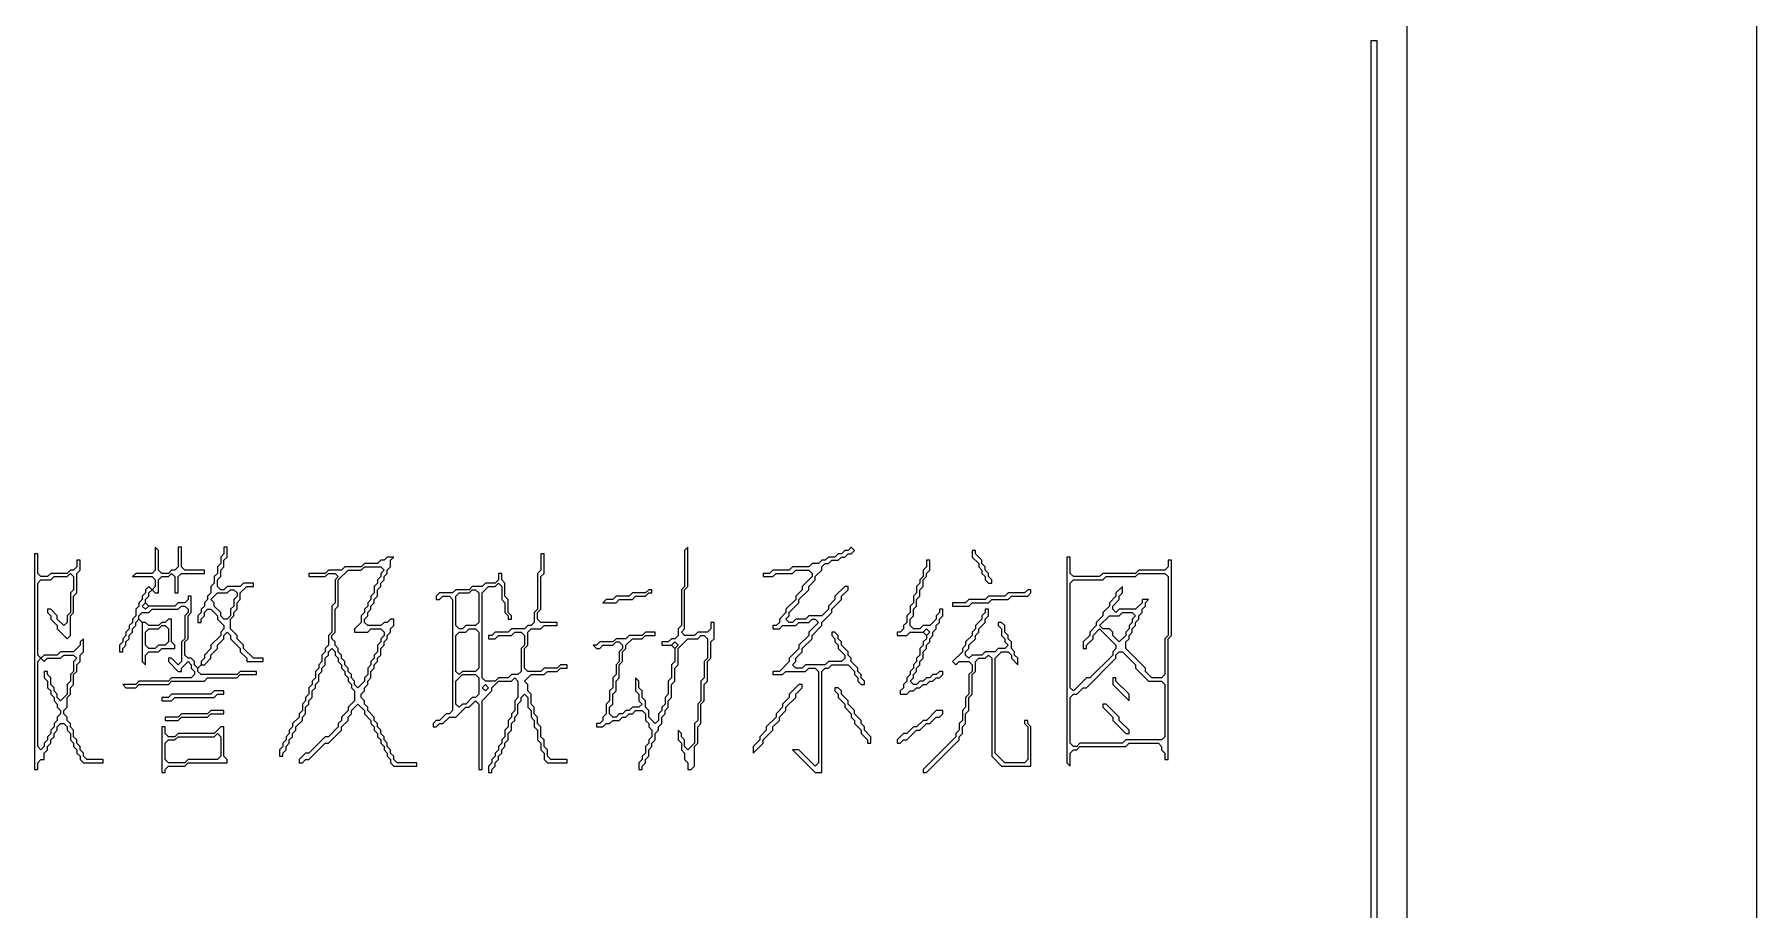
# Model space of a CAD drawing. Header units: millimetres. Extents: x 24 to 865, y 18 to 612.
# Drawn here: x 819.12 to 865.28, y 151.34 to 174.81 of the extents above; entities that cross this region are included whole.
import ezdxf

# ---------------------------------------------------------------- set-up
doc = ezdxf.new("R2010")
doc.units = ezdxf.units.MM
for name, color, linetype, lineweight in [('TRACE_CURVE', 6, 'CONTINUOUS', 0), ('TRACE_STRAIGHT', 5, 'CONTINUOUS', 0), ('TRACE_TEXT_SYMBOL', 6, 'CONTINUOUS', 0)]:
    doc.layers.add(name, color=color, linetype=linetype, lineweight=lineweight)

msp = doc.modelspace()

# ---------------------------------------------------------------- linework, layer by layer
at = {"layer": 'TRACE_CURVE', "color": 6}
msp.add_lwpolyline([(854.939, 174.631), (854.939, 148.095), (855.115, 147.92), (854.939, 147.745), (854.939, 138.111), (855.027, 138.023), (854.939, 137.936), (854.939, 128.653), (855.115, 128.653), (855.115, 174.631)], close=True, dxfattribs=at)
at = {"layer": 'TRACE_STRAIGHT', "color": 5}
for p, q in [((865.28, 611.852), (865.28, 18.127)), ((855.903, 601.456), (855.903, 27.883))]:
    msp.add_line(p, q, dxfattribs=at)
at = {"layer": 'TRACE_TEXT_SYMBOL', "color": 6}
for points in [[(819.12, 160.881), (819.12, 155.101), (819.207, 155.101), (819.207, 155.276), (819.295, 155.364), (819.383, 155.364), (819.383, 155.539), (819.47, 155.627), (819.47, 155.714), (819.558, 155.802), (819.558, 155.889), (819.645, 155.977), (819.645, 156.065), (819.733, 156.152), (819.733, 156.24), (819.821, 156.327), (819.908, 156.327), (819.996, 156.24), (819.996, 156.152), (820.083, 156.065), (820.083, 155.889), (820.171, 155.802), (820.171, 155.714), (820.258, 155.627), (820.258, 155.539), (820.346, 155.451), (820.346, 155.364), (820.434, 155.276), (820.959, 155.276), (820.959, 155.364), (820.521, 155.364), (820.434, 155.451), (820.434, 155.539), (820.346, 155.627), (820.346, 155.714), (820.258, 155.802), (820.258, 155.889), (820.171, 155.977), (820.171, 156.152), (820.083, 156.24), (820.083, 156.327), (819.996, 156.415), (819.996, 156.502), (819.908, 156.59), (819.908, 156.678), (819.996, 156.765), (819.996, 157.028), (820.083, 157.115), (820.083, 157.291), (820.171, 157.378), (820.171, 157.641), (820.258, 157.729), (820.258, 157.904), (820.346, 157.991), (820.346, 158.166), (820.434, 158.254), (820.434, 158.604), (820.346, 158.517), (820.346, 158.429), (820.171, 158.254), (819.821, 158.254), (819.733, 158.166), (819.383, 158.166), (819.295, 158.079)], [(819.295, 158.079), (819.207, 158.166), (819.207, 160.093), (819.295, 160.181), (819.558, 160.181), (819.645, 160.268), (819.996, 160.268), (820.083, 160.356), (820.171, 160.268), (820.171, 159.918), (820.083, 159.83), (820.083, 159.305), (819.996, 159.217), (819.996, 159.042), (819.908, 158.955), (819.733, 159.13), (819.733, 159.217), (819.558, 159.393), (819.47, 159.393), (819.47, 159.305), (819.558, 159.217), (819.558, 159.13), (819.733, 158.955), (819.733, 158.867), (819.996, 158.604), (820.083, 158.692), (820.083, 159.217), (820.171, 159.305), (820.171, 159.743), (820.258, 159.83), (820.258, 160.356), (820.346, 160.443), (820.346, 160.706), (820.258, 160.706), (820.258, 160.531), (820.171, 160.443), (820.083, 160.443), (819.996, 160.356), (819.558, 160.356), (819.47, 160.268), (819.295, 160.268), (819.207, 160.356), (819.207, 160.881), (819.12, 160.881)], [(822.36, 161.057), (822.36, 160.443), (822.273, 160.356), (821.835, 160.356), (821.747, 160.268), (822.273, 160.268), (822.36, 160.181), (822.36, 160.006), (822.273, 159.918), (822.185, 160.006), (822.098, 159.918), (822.098, 159.83), (822.01, 159.743), (822.01, 159.655), (821.922, 159.568), (821.922, 159.48), (821.835, 159.393), (821.835, 159.217), (821.747, 159.13), (821.747, 159.042), (821.66, 158.955), (821.66, 158.867), (821.572, 158.779), (821.572, 158.692), (821.485, 158.604), (821.485, 158.517), (821.397, 158.429), (821.397, 158.254), (821.485, 158.254), (821.485, 158.342), (821.572, 158.429), (821.572, 158.517), (821.66, 158.604), (821.66, 158.692), (821.747, 158.779), (821.747, 158.867), (821.835, 158.955), (821.835, 159.042), (821.922, 159.13), (822.01, 159.042), (822.01, 157.991), (822.098, 157.904), (822.098, 158.166), (822.185, 158.254), (822.448, 158.254), (822.535, 158.342), (822.886, 158.342), (822.886, 158.429), (822.798, 158.517), (822.798, 159.13), (822.711, 159.13), (822.623, 159.042), (822.535, 159.042), (822.448, 158.955), (822.185, 158.955), (822.098, 159.042), (822.01, 159.042), (821.922, 159.13), (821.922, 159.217), (822.01, 159.305), (822.185, 159.305), (822.273, 159.393), (822.973, 159.393), (823.061, 159.48)], [(823.411, 157.991), (823.324, 158.079), (823.236, 158.079), (823.149, 158.166), (823.149, 158.517), (823.236, 158.604), (823.236, 159.217), (823.324, 159.305), (823.324, 159.743), (823.236, 159.743), (823.236, 159.655), (823.149, 159.568), (822.973, 159.568), (822.886, 159.48), (822.185, 159.48), (822.098, 159.568), (822.098, 159.655), (822.185, 159.743), (822.185, 159.83), (822.273, 159.918), (822.36, 159.83), (822.448, 159.83), (822.448, 160.181), (822.535, 160.268), (822.711, 160.268), (822.798, 160.356), (822.886, 160.268), (822.886, 159.83), (822.973, 159.83), (822.973, 160.268), (823.061, 160.356), (823.674, 160.356), (823.674, 160.443), (823.149, 160.443), (823.061, 160.531), (823.061, 161.057), (822.973, 161.057), (822.973, 160.531), (822.886, 160.443), (822.798, 160.443), (822.711, 160.356), (822.535, 160.356), (822.448, 160.443), (822.448, 160.969), (822.36, 161.057)], [(824.55, 158.692), (824.375, 158.867), (824.375, 159.13), (824.462, 159.217), (824.462, 159.305), (824.55, 159.393), (824.55, 159.568), (824.637, 159.655), (824.637, 159.83), (824.812, 160.006), (824.988, 160.006), (824.988, 160.093), (824.725, 160.093), (824.637, 160.006), (824.287, 160.006), (824.199, 159.918), (824.112, 159.918), (824.024, 160.006), (824.024, 160.181), (824.112, 160.268), (824.112, 160.443), (824.199, 160.531), (824.199, 160.706), (824.287, 160.794), (824.287, 161.057), (824.199, 161.057), (824.199, 160.881), (824.112, 160.794), (824.112, 160.619), (824.024, 160.531), (824.024, 160.356), (823.937, 160.268), (823.937, 160.093), (823.849, 160.006), (823.849, 159.83), (823.762, 159.743), (823.762, 159.655), (823.674, 159.568), (823.674, 159.48), (823.586, 159.393), (823.586, 159.305), (823.499, 159.217), (823.499, 159.042), (823.586, 159.042), (823.586, 159.13), (823.674, 159.217), (823.674, 159.305), (823.762, 159.393), (823.849, 159.393), (824.024, 159.217), (824.024, 159.13), (824.199, 158.955), (824.199, 158.867), (824.112, 158.779), (824.112, 158.692), (823.849, 158.429), (823.849, 158.342), (823.674, 158.166), (823.674, 158.079), (823.586, 157.991), (823.586, 157.904), (823.499, 157.816), (823.411, 157.904), (823.411, 157.991)], [(828.578, 160.794), (828.491, 160.706), (828.403, 160.706), (828.316, 160.619), (827.965, 160.619), (827.878, 160.531), (827.44, 160.531), (827.352, 160.443), (827.002, 160.443), (826.914, 160.356), (826.476, 160.356), (826.476, 160.268), (826.914, 160.268), (827.002, 160.356), (827.177, 160.356), (827.265, 160.268), (827.177, 160.181), (827.177, 159.568), (827.09, 159.48), (827.09, 158.779), (827.002, 158.692), (827.002, 158.429), (826.914, 158.342), (826.914, 158.254), (826.827, 158.166), (826.827, 157.991), (826.739, 157.904), (826.739, 157.816), (826.652, 157.729), (826.652, 157.553), (826.564, 157.466), (826.564, 157.378), (826.476, 157.291), (826.476, 157.115), (826.389, 157.028), (826.389, 156.94), (826.301, 156.853), (826.301, 156.678), (826.214, 156.59), (826.214, 156.502), (826.039, 156.327), (826.039, 156.24), (825.951, 156.152), (825.951, 156.065), (825.863, 155.977), (825.863, 155.889), (825.776, 155.802), (825.776, 155.714), (825.688, 155.627), (825.688, 155.451), (825.776, 155.451), (825.776, 155.539), (825.863, 155.627), (825.863, 155.714), (825.951, 155.802), (825.951, 155.889), (826.039, 155.977), (826.039, 156.065), (826.126, 156.152), (826.126, 156.24), (826.301, 156.415), (826.301, 156.502), (826.389, 156.59), (826.389, 156.765)], [(828.228, 159.655), (828.316, 159.743), (828.316, 159.918), (828.403, 160.006), (828.403, 160.093), (828.491, 160.181), (828.491, 160.268), (828.578, 160.356), (828.578, 160.443), (828.666, 160.531), (828.666, 160.706), (828.754, 160.794), (828.578, 160.794)], [(832.695, 160.881), (832.695, 160.443), (832.607, 160.356), (832.607, 159.393), (832.519, 159.305), (832.519, 159.042), (832.432, 158.955), (832.344, 158.955), (832.257, 158.867), (831.906, 158.867), (831.819, 158.779), (831.468, 158.779), (831.381, 158.692), (831.293, 158.692), (831.293, 158.604), (831.468, 158.604), (831.556, 158.692), (831.906, 158.692), (831.994, 158.779), (832.169, 158.779), (832.257, 158.692), (832.257, 158.429), (832.169, 158.342), (832.169, 157.729), (832.081, 157.641), (831.906, 157.641), (831.819, 157.553), (831.556, 157.553), (831.468, 157.466), (831.206, 157.466), (831.118, 157.553), (831.118, 159.83), (831.293, 160.006), (831.468, 160.006), (831.556, 160.093), (831.644, 160.006), (831.644, 159.655), (831.731, 159.568), (831.731, 159.305), (831.819, 159.217), (831.819, 159.13), (831.906, 159.13), (831.906, 159.217), (831.819, 159.305), (831.819, 159.655), (831.731, 159.743), (831.731, 160.093), (831.644, 160.181), (831.644, 160.356), (831.556, 160.356), (831.556, 160.181), (831.468, 160.093), (831.206, 160.093), (831.118, 160.006), (830.855, 160.006), (830.768, 159.918), (830.418, 159.918), (830.33, 159.83), (829.98, 159.83), (829.892, 159.743), (829.892, 159.655), (829.98, 159.655), (830.067, 159.743), (830.242, 159.743)], [(832.081, 156.853), (832.169, 156.94), (832.169, 157.028), (832.257, 157.115), (832.344, 157.028), (832.344, 156.765), (832.432, 156.678), (832.432, 156.502), (832.519, 156.415), (832.519, 156.24), (832.607, 156.152), (832.607, 155.889), (832.695, 155.802), (832.695, 155.627), (832.782, 155.539), (832.782, 155.364), (832.87, 155.276), (833.395, 155.276), (833.395, 155.364), (832.957, 155.364), (832.87, 155.451), (832.87, 155.627), (832.782, 155.714), (832.782, 155.889), (832.695, 155.977), (832.695, 156.24), (832.607, 156.327), (832.607, 156.502), (832.519, 156.59), (832.519, 156.765), (832.432, 156.853), (832.432, 157.115), (832.344, 157.203), (832.344, 157.378), (832.257, 157.466), (832.432, 157.641), (832.782, 157.641), (832.87, 157.729), (833.132, 157.729), (833.22, 157.816), (833.395, 157.816), (833.395, 157.904), (833.22, 157.904), (833.132, 157.816), (832.782, 157.816), (832.695, 157.729), (832.344, 157.729), (832.257, 157.816), (832.257, 158.342), (832.344, 158.429), (832.344, 158.779), (832.432, 158.867), (832.695, 158.867), (832.782, 158.955), (833.132, 158.955), (833.132, 159.042), (832.695, 159.042), (832.607, 159.13), (832.607, 159.305), (832.695, 159.393), (832.695, 160.268), (832.782, 160.356), (832.782, 160.881), (832.695, 160.881)], [(836.636, 161.057), (836.548, 160.969), (836.548, 160.006), (836.46, 159.918), (836.46, 158.955), (836.373, 158.867), (836.373, 158.692), (836.285, 158.604), (836.198, 158.604), (836.11, 158.517), (835.935, 158.517), (835.935, 158.429), (836.198, 158.429), (836.285, 158.342), (836.285, 157.991), (836.198, 157.904), (836.198, 157.553), (836.11, 157.466), (836.11, 157.115), (836.023, 157.028), (836.023, 156.853), (835.935, 156.765), (835.935, 156.678), (835.847, 156.59), (835.847, 156.415), (835.76, 156.327), (835.585, 156.502), (835.585, 156.678), (835.497, 156.765), (835.497, 156.94), (835.409, 157.028), (835.409, 157.203), (835.322, 157.291), (835.322, 157.466), (835.234, 157.553), (835.234, 157.203), (835.322, 157.115), (835.322, 156.94), (835.409, 156.853), (835.322, 156.765), (835.147, 156.765), (835.059, 156.678), (834.972, 156.678), (834.884, 156.59), (834.796, 156.59), (834.709, 156.502), (834.621, 156.502), (834.534, 156.59), (834.534, 156.765), (834.621, 156.853), (834.621, 157.115), (834.709, 157.203), (834.709, 157.466), (834.796, 157.553), (834.796, 157.904), (834.884, 157.991), (834.884, 158.254), (834.972, 158.342), (834.972, 158.429), (835.147, 158.604), (835.409, 158.604), (835.497, 158.692), (835.76, 158.692), (835.76, 158.779)], [(837.161, 158.779), (836.898, 158.779), (836.811, 158.692), (836.548, 158.692), (836.46, 158.779), (836.548, 158.867), (836.548, 159.918), (836.636, 160.006), (836.636, 161.057)], [(841.014, 161.057), (840.927, 160.969), (840.839, 160.969), (840.752, 160.881), (840.664, 160.881), (840.577, 160.794), (840.401, 160.794), (840.314, 160.706), (840.226, 160.706), (840.139, 160.619), (839.964, 160.619), (839.876, 160.531), (839.438, 160.531), (839.35, 160.443), (838.913, 160.443), (838.825, 160.356), (838.65, 160.356), (838.65, 160.268), (838.913, 160.268), (839, 160.356), (839.438, 160.356), (839.526, 160.443), (839.876, 160.443), (839.964, 160.356), (839.964, 160.268), (839.701, 160.006), (839.701, 159.918), (839.526, 159.743), (839.526, 159.655), (839.263, 159.393), (839.263, 159.305), (839.088, 159.13), (839.088, 159.042), (839, 158.955), (838.913, 158.955), (838.913, 158.867), (839.088, 158.867), (839.175, 158.955), (839.526, 158.955), (839.613, 159.042), (839.876, 159.042), (839.964, 159.13), (840.051, 159.13), (840.139, 159.042), (839.876, 158.779), (839.876, 158.692), (839.613, 158.429), (839.613, 158.342), (839.35, 158.079), (839.35, 157.991), (839.088, 157.729), (838.913, 157.729), (838.913, 157.641), (839.175, 157.641), (839.263, 157.729), (839.788, 157.729), (839.876, 157.816), (840.051, 157.816), (840.139, 157.729), (840.139, 155.276), (840.051, 155.189), (839.613, 155.627), (839.438, 155.627), (840.051, 155.014)], [(839.788, 159.13), (839.526, 159.13), (839.438, 159.042), (839.35, 159.042), (839.263, 159.13), (839.35, 159.217), (839.35, 159.305), (839.613, 159.568), (839.613, 159.655), (839.876, 159.918), (839.876, 160.006), (840.051, 160.181), (840.051, 160.268), (840.226, 160.443), (840.226, 160.531), (840.314, 160.619), (840.401, 160.619), (840.489, 160.706), (840.664, 160.706), (840.752, 160.794), (840.839, 160.794), (840.927, 160.881), (841.014, 160.881), (841.102, 160.969), (841.014, 161.057)], [(843.029, 160.706), (843.029, 160.531), (842.941, 160.443), (842.941, 160.268), (842.854, 160.181), (842.854, 160.093), (842.766, 160.006), (842.766, 159.83), (842.678, 159.743), (842.678, 159.568), (842.591, 159.48), (842.591, 159.305), (842.503, 159.217), (842.503, 159.042), (842.416, 158.955), (842.416, 158.867), (842.328, 158.779), (842.241, 158.779), (842.241, 158.692), (842.503, 158.692), (842.591, 158.779), (842.941, 158.779), (843.029, 158.692), (843.029, 158.604), (842.941, 158.517), (842.941, 158.429), (842.854, 158.342), (842.854, 158.166), (842.766, 158.079), (842.766, 157.991), (842.678, 157.904), (842.678, 157.816), (842.591, 157.729), (842.591, 157.641), (842.503, 157.553), (842.503, 157.466), (842.416, 157.378), (842.416, 157.291), (842.328, 157.203), (842.328, 157.115), (842.503, 157.115), (842.591, 157.203), (842.678, 157.203), (842.766, 157.291), (842.854, 157.291), (842.941, 157.378), (843.029, 157.378), (843.116, 157.466), (843.204, 157.466), (843.292, 157.553), (843.379, 157.553), (843.467, 157.641), (843.467, 157.729), (843.379, 157.729), (843.292, 157.641), (843.204, 157.641), (843.116, 157.553), (843.029, 157.553), (842.941, 157.466), (842.854, 157.466), (842.766, 157.378), (842.678, 157.378), (842.591, 157.466), (842.678, 157.553)], [(842.678, 157.553), (842.678, 157.641), (842.766, 157.729), (842.766, 157.816), (842.854, 157.904), (842.854, 157.991), (842.941, 158.079), (842.941, 158.254), (843.029, 158.342), (843.029, 158.429), (843.116, 158.517), (843.116, 158.604), (843.204, 158.692), (843.204, 158.779), (843.292, 158.867), (843.292, 158.955), (843.379, 159.042), (843.379, 159.13), (843.467, 159.217), (843.467, 159.393), (843.379, 159.393), (843.379, 159.305), (843.292, 159.217), (843.292, 159.13), (843.116, 158.955), (842.941, 158.955), (842.854, 158.867), (842.678, 158.867), (842.591, 158.955), (842.591, 159.13), (842.678, 159.217), (842.678, 159.393), (842.766, 159.48), (842.766, 159.655), (842.854, 159.743), (842.854, 159.918), (842.941, 160.006), (842.941, 160.181), (843.029, 160.268), (843.029, 160.356), (843.116, 160.443), (843.116, 160.706), (843.029, 160.706)], [(848.634, 160.268), (848.721, 160.356), (849.422, 160.356), (849.51, 160.268), (849.51, 158.692), (849.422, 158.604), (849.422, 157.641), (849.334, 157.553), (849.072, 157.553), (848.897, 157.729), (848.897, 157.816), (848.371, 158.342), (848.371, 158.517), (848.459, 158.604), (848.459, 158.692), (848.546, 158.779), (848.546, 158.867), (848.634, 158.955), (848.634, 159.042), (848.721, 159.13), (848.721, 159.217), (848.809, 159.305), (848.809, 159.393), (848.897, 159.48), (848.897, 159.568), (848.984, 159.655), (848.809, 159.655), (848.809, 159.568), (848.634, 159.393), (848.196, 159.393), (848.108, 159.305), (848.021, 159.393), (848.021, 159.48), (848.196, 159.655), (848.196, 159.743), (848.283, 159.83), (848.283, 160.006), (848.108, 159.83), (848.108, 159.743), (847.933, 159.568), (847.933, 159.48), (847.758, 159.305), (847.758, 159.217), (847.583, 159.042), (847.583, 158.955), (847.408, 158.779), (847.408, 158.692), (847.233, 158.517), (847.233, 158.342), (847.32, 158.342), (847.32, 158.429), (847.495, 158.604), (847.495, 158.692), (847.67, 158.867), (848.108, 158.429), (848.108, 158.342), (848.021, 158.254), (848.021, 158.166), (847.408, 157.553), (847.32, 157.553), (846.97, 157.203), (846.882, 157.291), (846.882, 160.093), (846.97, 160.181)], [(846.97, 160.181), (847.758, 160.181), (847.846, 160.268), (848.634, 160.268)], [(830.242, 159.743), (830.33, 159.655), (830.33, 156.678), (830.242, 156.59), (830.155, 156.59), (829.98, 156.415), (829.892, 156.415), (829.804, 156.327), (829.804, 156.24), (829.892, 156.24), (829.98, 156.327), (830.067, 156.327), (830.242, 156.502), (830.418, 156.502), (830.68, 156.765), (830.768, 156.765), (830.943, 156.94), (831.031, 156.853), (831.031, 155.101), (831.118, 155.101), (831.118, 156.94), (831.381, 157.203), (831.381, 157.291), (831.556, 157.466), (831.906, 157.466), (831.994, 157.553), (832.081, 157.466), (832.081, 157.028), (831.994, 156.94), (831.994, 156.678), (831.906, 156.59), (831.906, 156.502), (831.819, 156.415), (831.819, 156.24), (831.731, 156.152), (831.731, 155.977), (831.644, 155.889), (831.644, 155.802), (831.556, 155.714), (831.556, 155.627), (831.468, 155.539), (831.468, 155.451), (831.381, 155.364), (831.381, 155.276), (831.293, 155.189), (831.293, 155.014), (831.381, 155.014), (831.381, 155.101), (831.468, 155.189), (831.468, 155.276), (831.556, 155.364), (831.556, 155.451), (831.644, 155.539), (831.644, 155.627), (831.731, 155.714), (831.731, 155.802), (831.819, 155.889), (831.819, 156.065), (831.906, 156.152), (831.906, 156.327), (831.994, 156.415), (831.994, 156.502), (832.081, 156.59), (832.081, 156.853)], [(840.051, 155.014), (840.226, 155.014), (840.226, 157.729), (840.314, 157.816), (840.401, 157.816), (840.489, 157.904), (840.927, 157.904), (841.102, 157.729), (841.102, 157.641), (841.19, 157.553), (841.19, 157.466), (841.277, 157.378), (841.365, 157.378), (841.365, 157.466), (841.277, 157.553), (841.277, 157.641), (841.19, 157.729), (841.19, 157.816), (841.014, 157.991), (841.014, 158.079), (840.927, 158.166), (840.927, 158.254), (840.752, 158.429), (840.752, 158.517), (840.664, 158.604), (840.664, 158.692), (840.577, 158.779), (840.489, 158.779), (840.489, 158.692), (840.577, 158.604), (840.577, 158.517), (840.664, 158.429), (840.664, 158.342), (840.839, 158.166), (840.839, 158.079), (840.752, 157.991), (840.401, 157.991), (840.314, 157.904), (839.788, 157.904), (839.701, 157.816), (839.526, 157.816), (839.438, 157.904), (839.526, 157.991), (839.526, 158.079), (839.701, 158.254), (839.701, 158.342), (839.964, 158.604), (839.964, 158.692), (840.226, 158.955), (840.226, 159.042), (840.489, 159.305), (840.489, 159.393), (840.752, 159.655), (840.752, 159.743), (840.927, 159.918), (840.927, 160.006), (840.839, 160.006), (840.577, 159.743), (840.577, 159.655), (840.401, 159.48), (840.401, 159.393), (840.226, 159.217), (839.876, 159.217), (839.788, 159.13)], [(823.061, 159.48), (823.149, 159.48), (823.236, 159.393), (823.236, 159.305), (823.149, 159.217), (823.149, 158.604), (823.061, 158.517), (823.061, 157.991), (822.973, 157.904), (822.798, 158.079), (822.711, 158.079), (822.711, 157.991), (822.973, 157.729), (823.061, 157.729), (823.061, 157.816), (823.236, 157.991), (823.324, 157.904), (823.324, 157.816), (823.411, 157.729), (823.411, 157.641), (823.324, 157.553), (822.798, 157.553), (822.711, 157.466), (821.922, 157.466), (821.835, 157.378), (821.485, 157.378), (821.572, 157.291), (821.835, 157.291), (821.922, 157.378), (822.711, 157.378), (822.798, 157.466), (823.674, 157.466), (823.762, 157.553), (824.55, 157.553), (824.637, 157.641), (825.075, 157.641), (825.075, 157.729), (824.637, 157.729), (824.55, 157.641), (823.586, 157.641), (823.499, 157.729), (823.499, 157.816), (823.586, 157.904), (823.674, 157.904), (823.849, 158.079), (823.849, 158.166), (824.024, 158.342), (824.024, 158.429), (824.199, 158.604), (824.199, 158.692), (824.287, 158.779), (824.375, 158.692), (824.375, 158.604), (824.637, 158.342), (824.637, 158.254), (824.812, 158.079), (824.812, 157.991), (825.25, 157.991), (825.25, 158.079), (824.988, 158.079), (824.725, 158.342), (824.725, 158.429), (824.55, 158.604), (824.55, 158.692)], [(828.403, 155.802), (828.491, 155.714), (828.491, 155.627), (828.578, 155.539), (828.578, 155.451), (828.666, 155.364), (828.666, 155.276), (828.754, 155.189), (829.367, 155.189), (829.367, 155.276), (828.841, 155.276), (828.754, 155.364), (828.754, 155.451), (828.666, 155.539), (828.666, 155.627), (828.578, 155.714), (828.578, 155.802), (828.491, 155.889), (828.491, 155.977), (828.403, 156.065), (828.403, 156.152), (828.316, 156.24), (828.316, 156.327), (828.228, 156.415), (828.228, 156.502), (828.053, 156.678), (828.053, 156.765), (827.965, 156.853), (827.965, 156.94), (827.878, 157.028), (827.878, 157.115), (827.965, 157.203), (827.965, 157.291), (828.053, 157.378), (828.053, 157.466), (828.14, 157.553), (828.14, 157.729), (828.228, 157.816), (828.228, 157.904), (828.316, 157.991), (828.316, 158.079), (828.403, 158.166), (828.403, 158.342), (828.491, 158.429), (828.491, 158.517), (828.578, 158.604), (828.578, 158.692), (828.666, 158.779), (828.666, 158.867), (828.754, 158.955), (828.754, 159.13), (828.666, 159.13), (828.578, 159.042), (828.491, 159.042), (828.403, 158.955), (828.053, 158.955), (827.965, 159.042), (827.965, 159.13), (828.053, 159.217), (828.053, 159.305), (828.14, 159.393), (828.14, 159.48), (828.228, 159.568), (828.228, 159.655)], [(844.605, 159.393), (844.605, 159.305), (844.518, 159.217), (844.518, 159.13), (844.342, 158.955), (844.342, 158.867), (844.255, 158.779), (844.255, 158.692), (844.08, 158.517), (844.08, 158.429), (843.992, 158.342), (843.992, 158.254), (843.729, 157.991), (843.817, 157.904), (843.905, 157.991), (844.167, 157.991), (844.255, 157.904), (844.255, 157.729), (844.167, 157.641), (844.167, 157.115), (844.08, 157.028), (844.08, 156.765), (843.992, 156.678), (843.992, 156.415), (843.905, 156.327), (843.905, 156.152), (843.817, 156.065), (843.817, 155.977), (842.941, 155.101), (842.941, 155.014), (843.029, 155.014), (843.905, 155.889), (843.905, 155.977), (843.992, 156.065), (843.992, 156.24), (844.08, 156.327), (844.08, 156.59), (844.167, 156.678), (844.167, 157.028), (844.255, 157.115), (844.255, 157.641), (844.342, 157.729), (844.342, 157.991), (844.43, 158.079), (844.605, 158.079), (844.693, 158.166), (844.78, 158.079), (844.78, 155.451), (845.043, 155.189), (845.831, 155.189), (845.831, 156.24), (845.744, 156.327), (845.744, 156.415), (845.656, 156.415), (845.656, 156.327), (845.744, 156.24), (845.744, 155.364), (845.656, 155.276), (845.131, 155.276), (844.868, 155.539), (844.868, 158.079), (845.043, 158.254), (845.218, 158.254), (845.306, 158.166)], [(845.306, 158.166), (845.306, 158.079), (845.481, 157.904), (845.481, 158.079), (845.393, 158.166), (845.393, 158.254), (845.306, 158.342), (845.306, 158.517), (845.218, 158.604), (845.218, 158.692), (845.131, 158.779), (845.131, 158.955), (845.043, 159.042), (844.956, 159.042), (844.956, 158.955), (845.043, 158.867), (845.043, 158.692), (845.131, 158.604), (845.131, 158.517), (845.218, 158.429), (845.131, 158.342), (844.956, 158.342), (844.868, 158.254), (844.605, 158.254), (844.518, 158.166), (844.255, 158.166), (844.167, 158.079), (844.08, 158.166), (844.08, 158.254), (844.167, 158.342), (844.167, 158.429), (844.342, 158.604), (844.342, 158.692), (844.43, 158.779), (844.43, 158.867), (844.605, 159.042), (844.605, 159.13), (844.693, 159.217), (844.693, 159.393), (844.605, 159.393)], [(835.585, 155.627), (835.672, 155.714), (835.672, 155.802), (835.76, 155.889), (835.76, 156.065), (835.847, 156.152), (835.847, 156.24), (835.935, 156.327), (835.935, 156.502), (836.023, 156.59), (836.023, 156.678), (836.11, 156.765), (836.11, 156.94), (836.198, 157.028), (836.198, 157.378), (836.285, 157.466), (836.285, 157.816), (836.373, 157.904), (836.373, 158.342), (836.636, 158.604), (836.898, 158.604), (836.986, 158.692), (837.073, 158.692), (837.161, 158.604), (837.161, 158.079), (837.073, 157.991), (837.073, 157.553), (836.986, 157.466), (836.986, 156.94), (836.898, 156.853), (836.898, 156.415), (836.811, 156.327), (836.811, 155.802), (836.636, 155.627), (836.548, 155.714), (836.548, 155.889), (836.46, 155.977), (836.46, 156.065), (836.373, 156.152), (836.373, 155.889), (836.46, 155.802), (836.46, 155.627), (836.548, 155.539), (836.548, 155.364), (836.636, 155.276), (836.636, 155.101), (836.723, 155.101), (836.811, 155.189), (836.811, 155.714), (836.898, 155.802), (836.898, 156.24), (836.986, 156.327), (836.986, 156.853), (837.073, 156.94), (837.073, 157.378), (837.161, 157.466), (837.161, 157.991), (837.249, 158.079), (837.249, 158.517), (837.336, 158.604), (837.336, 159.042), (837.249, 159.042), (837.249, 158.867), (837.161, 158.779)], [(826.389, 156.765), (826.476, 156.853), (826.476, 156.94), (826.564, 157.028), (826.564, 157.203), (826.652, 157.291), (826.652, 157.378), (826.739, 157.466), (826.739, 157.641), (826.827, 157.729), (826.827, 157.816), (826.914, 157.904), (826.914, 158.079), (827.002, 158.166), (827.002, 158.254), (827.09, 158.342), (827.177, 158.254), (827.177, 158.166), (827.265, 158.079), (827.265, 157.991), (827.352, 157.904), (827.352, 157.816), (827.44, 157.729), (827.44, 157.641), (827.527, 157.553), (827.527, 157.466), (827.615, 157.378), (827.615, 157.291), (827.703, 157.203), (827.703, 156.94), (827.527, 156.765), (827.527, 156.678), (827.352, 156.502), (827.352, 156.415), (827.265, 156.327), (827.265, 156.24), (827.002, 155.977), (826.914, 155.977), (826.476, 155.539), (826.389, 155.539), (826.214, 155.364), (826.214, 155.276), (826.301, 155.276), (826.389, 155.364), (826.476, 155.364), (826.914, 155.802), (827.002, 155.802), (827.352, 156.152), (827.352, 156.24), (827.527, 156.415), (827.527, 156.502), (827.615, 156.59), (827.615, 156.678), (827.79, 156.853), (827.965, 156.678), (827.965, 156.59), (828.14, 156.415), (828.14, 156.327), (828.228, 156.24), (828.228, 156.152), (828.316, 156.065), (828.316, 155.977), (828.403, 155.889), (828.403, 155.802)], [(835.76, 158.779), (835.497, 158.779), (835.409, 158.692), (835.059, 158.692), (834.972, 158.604), (834.709, 158.604), (834.621, 158.517), (834.271, 158.517), (834.183, 158.429), (834.096, 158.429), (834.183, 158.342), (834.271, 158.342), (834.359, 158.429), (834.621, 158.429), (834.709, 158.517), (834.796, 158.517), (834.884, 158.429), (834.884, 158.342), (834.796, 158.254), (834.796, 157.991), (834.709, 157.904), (834.709, 157.641), (834.621, 157.553), (834.621, 157.291), (834.534, 157.203), (834.534, 156.94), (834.446, 156.853), (834.446, 156.59), (834.359, 156.502), (834.359, 156.415), (834.271, 156.327), (834.183, 156.327), (834.183, 156.24), (834.359, 156.24), (834.446, 156.327), (834.534, 156.327), (834.621, 156.415), (834.796, 156.415), (834.884, 156.502), (834.972, 156.502), (835.059, 156.59), (835.147, 156.59), (835.234, 156.678), (835.409, 156.678), (835.497, 156.59), (835.497, 156.415), (835.585, 156.327), (835.585, 156.24), (835.672, 156.152), (835.672, 155.977), (835.585, 155.889), (835.585, 155.802), (835.497, 155.714), (835.497, 155.539), (835.409, 155.451), (835.409, 155.364), (835.322, 155.276), (835.322, 155.101), (835.409, 155.101), (835.409, 155.189), (835.497, 155.276), (835.497, 155.364), (835.585, 155.451), (835.585, 155.627)]]:
    msp.add_lwpolyline(points, dxfattribs=at)
for points in [[(844.255, 160.969), (844.255, 160.794), (844.43, 160.619), (844.43, 160.531), (844.518, 160.443), (844.518, 160.356), (844.605, 160.268), (844.605, 160.181), (844.693, 160.093), (844.78, 160.093), (844.78, 160.181), (844.693, 160.268), (844.693, 160.356), (844.605, 160.443), (844.605, 160.531), (844.518, 160.619), (844.518, 160.706), (844.342, 160.881), (844.342, 160.969)], [(846.795, 160.794), (846.795, 155.276), (846.882, 155.189), (846.882, 155.539), (846.97, 155.627), (847.057, 155.627), (847.145, 155.714), (848.371, 155.714), (848.459, 155.802), (849.247, 155.802), (849.334, 155.714), (849.334, 155.627), (849.422, 155.539), (849.422, 155.364), (849.51, 155.364), (849.51, 158.604), (849.597, 158.692), (849.597, 160.706), (849.51, 160.706), (849.51, 160.531), (849.422, 160.443), (848.721, 160.443), (848.634, 160.356), (847.758, 160.356), (847.67, 160.268), (846.97, 160.268), (846.882, 160.356), (846.882, 160.794)], [(827.878, 160.443), (827.965, 160.531), (828.403, 160.531), (828.491, 160.443), (828.403, 160.356), (828.403, 160.268), (828.316, 160.181), (828.316, 160.093), (828.228, 160.006), (828.228, 159.83), (828.14, 159.743), (828.14, 159.655), (828.053, 159.568), (828.053, 159.48), (827.965, 159.393), (827.965, 159.305), (827.878, 159.217), (827.878, 159.042), (827.703, 158.867), (827.703, 158.779), (828.053, 158.779), (828.14, 158.867), (828.403, 158.867), (828.491, 158.779), (828.491, 158.692), (828.403, 158.604), (828.403, 158.517), (828.316, 158.429), (828.316, 158.254), (828.228, 158.166), (828.228, 158.079), (828.14, 157.991), (828.14, 157.904), (828.053, 157.816), (828.053, 157.641), (827.965, 157.553), (827.965, 157.466), (827.79, 157.291), (827.703, 157.378), (827.703, 157.466), (827.615, 157.553), (827.615, 157.641), (827.527, 157.729), (827.527, 157.816), (827.44, 157.904), (827.44, 157.991), (827.352, 158.079), (827.352, 158.166), (827.265, 158.254), (827.265, 158.342), (827.177, 158.429), (827.177, 158.517), (827.09, 158.604), (827.09, 158.692), (827.177, 158.779), (827.177, 159.393), (827.265, 159.48), (827.265, 160.181), (827.527, 160.443)], [(824.287, 159.83), (824.375, 159.918), (824.462, 159.918), (824.55, 159.83), (824.55, 159.743), (824.462, 159.655), (824.462, 159.48), (824.375, 159.393), (824.375, 159.217), (824.287, 159.13), (824.199, 159.13), (824.112, 159.217), (824.112, 159.305), (823.937, 159.48), (823.937, 159.568), (823.849, 159.655), (824.024, 159.83)], [(830.768, 159.83), (830.855, 159.918), (830.943, 159.918), (831.031, 159.83), (831.031, 159.042), (830.943, 158.955), (830.68, 158.955), (830.593, 158.867), (830.505, 158.867), (830.418, 158.955), (830.418, 159.743), (830.505, 159.83)], [(835.585, 159.918), (835.497, 159.83), (835.147, 159.83), (835.059, 159.743), (834.709, 159.743), (834.621, 159.655), (834.446, 159.655), (834.359, 159.568), (834.709, 159.568), (834.796, 159.655), (835.147, 159.655), (835.234, 159.743), (835.497, 159.743), (835.585, 159.83), (835.672, 159.83), (835.672, 159.918)], [(845.744, 159.918), (845.656, 159.83), (845.218, 159.83), (845.131, 159.743), (844.693, 159.743), (844.605, 159.655), (844.167, 159.655), (844.08, 159.568), (843.729, 159.568), (843.729, 159.48), (844.167, 159.48), (844.255, 159.568), (844.693, 159.568), (844.78, 159.655), (845.218, 159.655), (845.306, 159.743), (845.744, 159.743), (845.831, 159.83), (845.831, 159.918)], [(822.01, 159.48), (822.098, 159.568), (822.185, 159.48), (822.098, 159.393)], [(848.196, 159.217), (848.283, 159.305), (848.546, 159.305), (848.634, 159.217), (848.546, 159.13), (848.546, 159.042), (848.459, 158.955), (848.459, 158.867), (848.371, 158.779), (848.371, 158.692), (848.196, 158.517), (848.021, 158.692), (848.021, 158.779), (847.933, 158.867), (847.758, 158.867), (847.67, 158.955), (847.933, 159.217)], [(822.448, 158.867), (822.535, 158.955), (822.623, 158.955), (822.711, 158.867), (822.711, 158.517), (822.623, 158.429), (822.448, 158.429), (822.36, 158.342), (822.185, 158.342), (822.098, 158.429), (822.098, 158.779), (822.185, 158.867)], [(830.68, 158.779), (830.768, 158.867), (830.943, 158.867), (831.031, 158.779), (831.031, 157.816), (830.943, 157.729), (830.593, 157.729), (830.505, 157.641), (830.418, 157.729), (830.418, 158.692), (830.505, 158.779)], [(842.941, 158.779), (843.029, 158.867), (843.116, 158.779), (843.029, 158.692)], [(836.198, 158.429), (836.285, 158.517), (836.373, 158.429), (836.285, 158.342)], [(819.821, 158.079), (819.908, 158.166), (820.171, 158.166), (820.258, 158.079), (820.171, 157.991), (820.171, 157.729), (820.083, 157.641), (820.083, 157.466), (819.996, 157.378), (819.996, 157.115), (819.821, 156.94), (819.733, 157.028), (819.733, 157.115), (819.645, 157.203), (819.645, 157.291), (819.558, 157.378), (819.558, 157.553), (819.47, 157.641), (819.47, 157.729), (819.383, 157.729), (819.383, 157.553), (819.47, 157.466), (819.47, 157.291), (819.558, 157.203), (819.558, 157.115), (819.645, 157.028), (819.645, 156.94), (819.733, 156.853), (819.733, 156.765), (819.821, 156.678), (819.821, 156.59), (819.733, 156.502), (819.733, 156.415), (819.645, 156.327), (819.645, 156.24), (819.558, 156.152), (819.558, 156.065), (819.47, 155.977), (819.47, 155.889), (819.383, 155.802), (819.383, 155.714), (819.295, 155.627), (819.207, 155.714), (819.207, 157.991), (819.295, 158.079), (819.383, 157.991), (819.47, 158.079)], [(848.108, 158.166), (848.196, 158.254), (848.283, 158.254), (848.634, 157.904), (848.634, 157.816), (848.984, 157.466), (849.334, 157.466), (849.422, 157.378), (849.422, 155.977), (849.334, 155.889), (848.371, 155.889), (848.283, 155.802), (847.145, 155.802), (847.057, 155.714), (846.97, 155.714), (846.882, 155.802), (846.882, 157.028), (846.97, 157.115), (847.057, 157.115), (847.233, 157.291), (847.32, 157.291), (848.108, 158.079)], [(830.593, 157.641), (830.943, 157.641), (831.031, 157.553), (831.031, 157.115), (830.943, 157.028), (830.855, 157.028), (830.68, 156.853), (830.593, 156.853), (830.505, 156.765), (830.418, 156.853), (830.418, 157.466)], [(848.021, 157.553), (848.021, 157.378), (848.459, 156.94), (848.459, 157.115), (848.108, 157.466), (848.108, 157.553)], [(823.937, 157.203), (823.849, 157.115), (822.798, 157.115), (822.711, 157.028), (822.535, 157.028), (822.535, 156.94), (822.798, 156.94), (822.886, 157.028), (823.937, 157.028), (824.024, 157.115), (824.199, 157.115), (824.199, 157.203)], [(831.118, 157.291), (831.206, 157.378), (831.293, 157.291), (831.206, 157.203)], [(839.613, 157.378), (839.35, 157.115), (839.35, 157.028), (839.175, 156.853), (839.175, 156.765), (839, 156.59), (839, 156.502), (838.737, 156.24), (838.737, 156.152), (838.562, 155.977), (838.562, 155.889), (838.387, 155.714), (838.387, 155.539), (838.65, 155.802), (838.65, 155.889), (838.913, 156.152), (838.913, 156.24), (839.088, 156.415), (839.088, 156.502), (839.263, 156.678), (839.263, 156.765), (839.526, 157.028), (839.526, 157.115), (839.701, 157.291), (839.701, 157.378)], [(840.577, 157.291), (840.577, 157.203), (840.664, 157.115), (840.664, 157.028), (840.839, 156.853), (840.839, 156.765), (841.014, 156.59), (841.014, 156.502), (841.102, 156.415), (841.102, 156.327), (841.277, 156.152), (841.277, 156.065), (841.452, 155.889), (841.452, 155.802), (841.54, 155.802), (841.54, 155.977), (841.365, 156.152), (841.365, 156.24), (841.277, 156.327), (841.277, 156.415), (841.102, 156.59), (841.102, 156.678), (840.927, 156.853), (840.927, 156.94), (840.752, 157.115), (840.752, 157.203), (840.664, 157.291)], [(823.849, 156.678), (823.762, 156.59), (823.061, 156.59), (822.973, 156.502), (822.623, 156.502), (822.623, 156.415), (822.973, 156.415), (823.061, 156.502), (823.762, 156.502), (823.849, 156.59), (824.199, 156.59), (824.199, 156.678)], [(843.292, 156.678), (843.029, 156.415), (842.941, 156.415), (842.766, 156.24), (842.678, 156.24), (842.503, 156.065), (842.416, 156.065), (842.241, 155.889), (842.241, 155.802), (842.328, 155.802), (842.416, 155.889), (842.503, 155.889), (842.766, 156.152), (842.854, 156.152), (843.029, 156.327), (843.116, 156.327), (843.292, 156.502), (843.379, 156.502), (843.467, 156.59), (843.467, 156.678)], [(847.758, 156.853), (847.758, 156.765), (848.021, 156.502), (848.021, 156.415), (848.371, 156.065), (848.459, 156.065), (848.459, 156.152), (848.196, 156.415), (848.196, 156.502), (847.846, 156.853)], [(822.535, 156.24), (822.535, 155.014), (822.623, 155.014), (822.623, 155.101), (822.711, 155.189), (823.149, 155.189), (823.236, 155.276), (824.287, 155.276), (824.287, 155.364), (824.199, 155.451), (824.199, 156.24), (824.112, 156.24), (823.937, 156.065), (822.973, 156.065), (822.886, 155.977), (822.711, 155.977), (822.623, 156.065), (822.623, 156.24)], [(823.937, 155.977), (824.024, 156.065), (824.112, 155.977), (824.112, 155.451), (824.024, 155.364), (823.236, 155.364), (823.149, 155.276), (822.711, 155.276), (822.623, 155.364), (822.623, 155.802), (822.711, 155.889), (822.886, 155.889), (822.973, 155.977)]]:
    msp.add_lwpolyline(points, close=True, dxfattribs=at)

doc.saveas('drawing.dxf')
